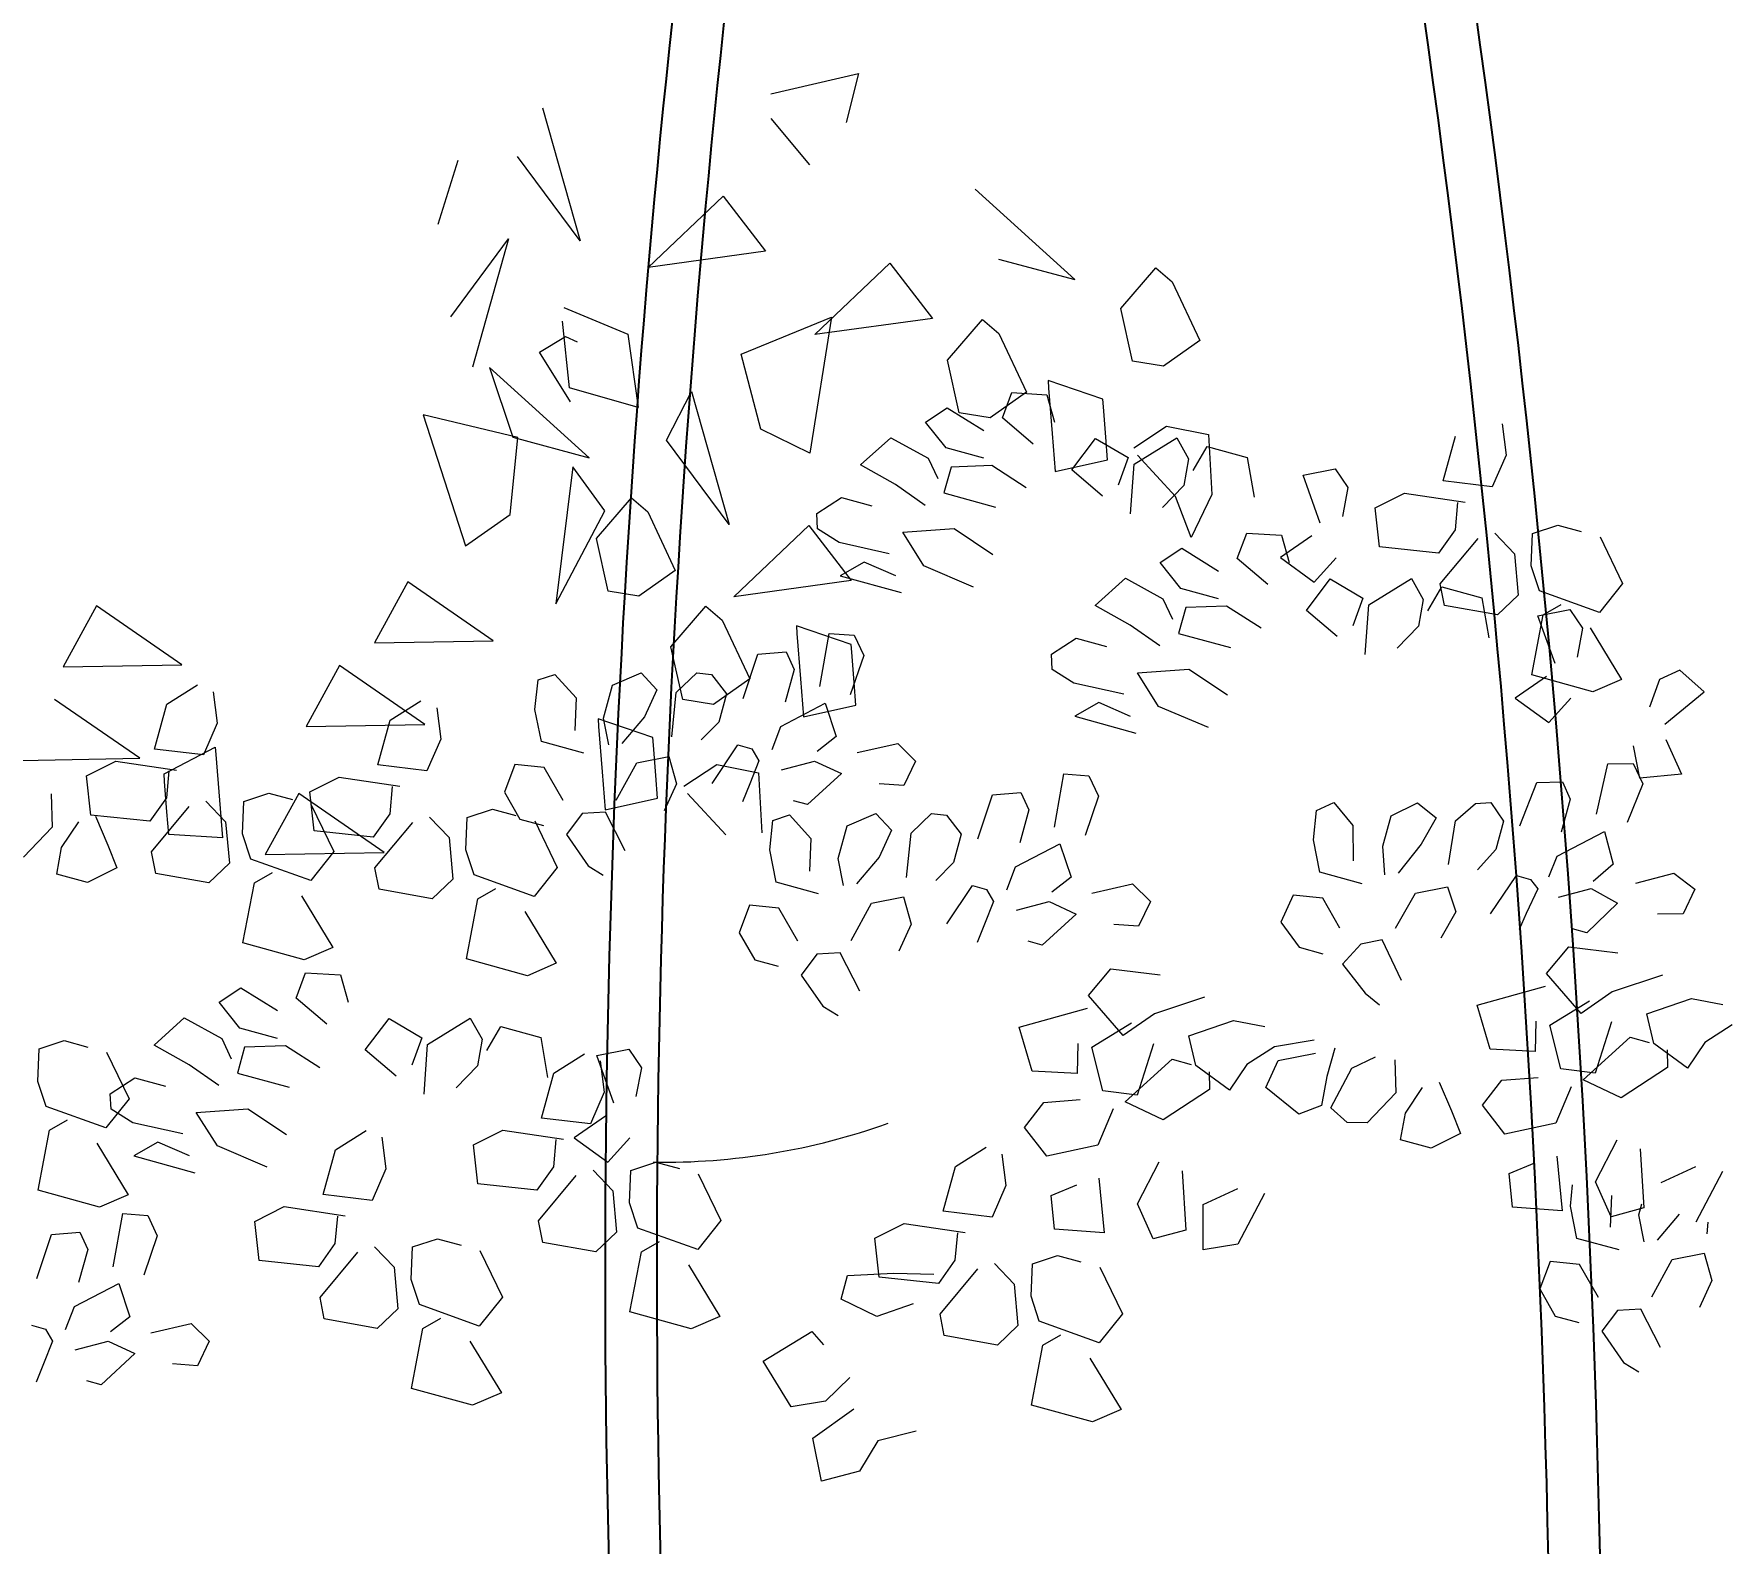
# Model space of a CAD drawing. Header units: metres. Extents: x 10 to 239, y 2 to 253.
# Drawn here: x 40.194 to 41.174, y 173.3 to 174.176 of the extents above; entities that cross this region are included whole.
import ezdxf

# ---------------------------------------------------------------- set-up
doc = ezdxf.new("R2010")
doc.units = ezdxf.units.M
doc.header["$MEASUREMENT"] = 0
doc.layers.get('Defpoints').update_dxf_attribs({"color": 9})
for name, color, linetype in [('-cotas', 252, 'Continuous'), ('1', 7, 'Continuous'), ('1estruct arco', 7, 'Continuous'), ('1gris oscuro', 253, 'Continuous')]:
    doc.layers.add(name, color=color, linetype=linetype)
doc.layers.add('bloques veg', color=7, linetype='Continuous', lineweight=0, true_color=0xbbd5a5)
doc.styles.get("Standard").update_dxf_attribs({"font": 'arial.ttf'})
doc.dimstyles.get("Standard").update_dxf_attribs({"dimtxt": 0.18, "dimasz": 0.18, "dimexe": 0.18, "dimexo": 0.0625, "dimgap": 0.09, "dimtad": 0, "dimtih": 1, "dimtoh": 1, "dimdec": 4, "dimzin": 0, "dimdsep": 46, "dimtxsty": 'Standard', "dimcen": 0.09, "dimadec": 0, "dimazin": 0, "dimtfac": 1, "dimtdec": 4, "dimtofl": 0, "dimtmove": 0, "dimatfit": 3, "dimfxl": 1, "dimtolj": 1, "dimtzin": 0, "dimarcsym": 0})

# ---------------------------------------------------------------- blocks, each defined once
blk = doc.blocks.new('A$C144059AC')
at = {"layer": 'bloques veg'}
for p, q in [((2.67694, 0.3919), (2.69122, 0.32107)), ((2.79643, 0.38991), (2.84285, 0.39698)), ((2.84285, 0.39698), (2.83457, 0.37194)), ((2.81383, 0.35139), (2.79568, 0.37712)), ((2.63067, 0.36782), (2.6176, 0.33535)), ((2.69122, 0.32107), (2.66191, 0.36759)), ((2.72546, 0.3044), (2.7675, 0.33855)), ((2.7675, 0.33855), (2.78737, 0.30813)), ((2.94728, 0.28094), (2.89909, 0.33199)), ((2.62064, 0.28677), (2.65393, 0.32496)), ((2.65393, 0.32496), (2.63003, 0.25963)), ((2.78737, 0.30813), (2.72546, 0.3044)), ((2.80962, 0.26273), (2.85166, 0.29688)), ((2.85166, 0.29688), (2.87152, 0.26646)), ((2.90841, 0.29465), (2.94728, 0.28094)), ((2.67988, 0.28693), (2.71217, 0.27046)), ((2.97018, 0.26397), (2.99005, 0.28383)), ((2.99005, 0.28383), (2.998, 0.27589)), ((2.67878, 0.27984), (2.67878, 0.27984)), ((2.67966, 0.24485), (2.67878, 0.27984)), ((2.998, 0.27589), (3.00992, 0.24411)), ((2.66543, 0.26465), (2.67972, 0.27176)), ((2.67972, 0.27176), (2.68556, 0.26854)), ((2.71217, 0.27046), (2.71466, 0.2319)), ((2.77051, 0.25551), (2.819, 0.27119)), ((2.819, 0.27119), (2.8022, 0.20116)), ((2.87152, 0.26646), (2.80962, 0.26273)), ((2.63883, 0.25876), (2.63883, 0.25876)), ((2.63883, 0.25876), (2.63883, 0.25876)), ((2.68702, 0.2077), (2.63883, 0.25876)), ((2.63883, 0.25876), (2.64815, 0.22142)), ((2.67955, 0.2376), (2.66543, 0.26465)), ((2.87779, 0.24404), (2.89766, 0.2639)), ((2.89766, 0.2639), (2.90561, 0.25595)), ((2.97415, 0.23617), (2.97018, 0.26397)), ((2.77761, 0.21573), (2.77051, 0.25551)), ((2.90561, 0.25595), (2.91753, 0.22417)), ((2.71466, 0.2319), (2.67966, 0.24485)), ((2.88176, 0.21623), (2.87779, 0.24404)), ((3.00992, 0.24411), (2.99005, 0.23219)), ((2.65081, 0.2211), (2.60232, 0.23678)), ((2.60232, 0.23678), (2.61912, 0.16675)), ((2.72811, 0.21381), (2.74314, 0.23811)), ((2.74314, 0.23811), (2.75743, 0.16728)), ((2.99005, 0.23219), (2.97415, 0.23617)), ((2.64371, 0.18132), (2.65081, 0.2211)), ((2.64815, 0.22142), (2.68702, 0.2077)), ((2.91753, 0.22417), (2.89766, 0.21226)), ((2.95711, 0.2175), (2.92929, 0.22942)), ((2.92929, 0.22942), (2.92929, 0.22545)), ((2.92929, 0.22545), (2.92929, 0.20162)), ((2.75743, 0.16728), (2.72811, 0.21381)), ((2.8022, 0.20116), (2.77761, 0.21573)), ((2.89766, 0.21226), (2.88176, 0.21623)), ((2.95711, 0.21353), (2.95711, 0.2175)), ((2.95711, 0.19764), (2.95711, 0.21353)), ((2.67817, 0.2037), (2.66389, 0.13287)), ((2.6932, 0.1794), (2.67817, 0.2037)), ((2.92929, 0.20162), (2.92929, 0.18175)), ((2.95711, 0.18573), (2.95711, 0.19764)), ((2.97128, 0.19082), (2.98923, 0.2008)), ((2.98923, 0.2008), (3.01073, 0.19488)), ((3.01073, 0.19488), (3.00999, 0.16347)), ((2.92929, 0.18175), (2.95711, 0.18573)), ((2.99109, 0.16382), (2.97286, 0.18687)), ((2.97286, 0.18687), (2.97286, 0.18687)), ((2.61912, 0.16675), (2.64371, 0.18132)), ((2.66389, 0.13287), (2.6932, 0.1794)), ((2.68759, 0.16527), (2.70746, 0.18513)), ((2.70746, 0.18513), (2.71541, 0.17719)), ((2.71541, 0.17719), (2.72734, 0.14541)), ((2.69157, 0.13746), (2.68759, 0.16527)), ((2.75678, 0.12936), (2.79882, 0.16351)), ((2.79882, 0.16351), (2.81869, 0.13309)), ((2.9976, 0.14193), (2.99109, 0.16382)), ((3.00999, 0.16347), (2.9976, 0.14193)), ((2.42454, 0.15035), (2.40467, 0.11993)), ((2.46658, 0.1162), (2.42454, 0.15035)), ((2.58761, 0.15035), (2.56774, 0.11993)), ((2.62965, 0.1162), (2.58761, 0.15035)), ((2.72734, 0.14541), (2.70746, 0.13349)), ((2.70746, 0.13349), (2.69157, 0.13746)), ((2.81869, 0.13309), (2.75678, 0.12936)), ((2.72211, 0.10585), (2.74198, 0.12572)), ((2.74198, 0.12572), (2.74993, 0.11777)), ((2.40467, 0.11993), (2.46658, 0.1162)), ((2.56774, 0.11993), (2.62965, 0.1162)), ((2.74993, 0.11777), (2.76185, 0.08599)), ((2.54867, 0.10943), (2.5288, 0.07902)), ((2.59071, 0.07529), (2.54867, 0.10943)), ((2.81608, 0.09982), (2.78827, 0.11174)), ((2.78827, 0.11174), (2.78827, 0.10777)), ((2.78827, 0.10777), (2.78827, 0.08393)), ((2.44091, 0.06919), (2.39887, 0.10334)), ((2.72608, 0.07805), (2.72211, 0.10585)), ((2.81608, 0.09585), (2.81608, 0.09982)), ((2.81608, 0.07996), (2.81608, 0.09585)), ((2.76185, 0.08599), (2.74198, 0.07408)), ((2.78827, 0.08393), (2.78827, 0.06407)), ((2.81608, 0.06805), (2.81608, 0.07996)), ((2.37901, 0.07292), (2.44091, 0.06919)), ((2.45286, 0.06014), (2.48068, 0.07205)), ((2.48068, 0.07205), (2.48068, 0.06808)), ((2.5288, 0.07902), (2.59071, 0.07529)), ((2.70904, 0.05939), (2.68122, 0.0713)), ((2.68122, 0.0713), (2.68122, 0.06733)), ((2.74198, 0.07408), (2.72608, 0.07805)), ((2.48068, 0.06808), (2.48068, 0.04425)), ((2.68122, 0.06733), (2.68122, 0.0435)), ((2.78827, 0.06407), (2.81608, 0.06805)), ((2.45286, 0.05616), (2.45286, 0.06014)), ((2.45286, 0.04028), (2.45286, 0.05616)), ((2.70904, 0.05542), (2.70904, 0.05939)), ((2.70904, 0.03953), (2.70904, 0.05542)), ((2.48068, 0.04425), (2.48068, 0.02439)), ((2.52225, 0.04439), (2.50239, 0.01397)), ((2.5643, 0.01024), (2.52225, 0.04439)), ((2.45286, 0.02836), (2.45286, 0.04028)), ((2.68122, 0.0435), (2.68122, 0.02364)), ((2.70904, 0.02761), (2.70904, 0.03953)), ((2.72321, 0.0327), (2.74116, 0.04268)), ((2.74116, 0.04268), (2.76266, 0.03676)), ((2.76266, 0.03676), (2.76192, 0.00535)), ((2.48068, 0.02439), (2.45286, 0.02836)), ((2.68122, 0.02364), (2.70904, 0.02761)), ((2.72479, 0.02875), (2.72479, 0.02875)), ((2.74302, 0.0057), (2.72479, 0.02875)), ((2.50239, 0.01397), (2.5643, 0.01024))]:
    blk.add_line(p, q, dxfattribs=at)
blk = doc.blocks.new('*D90')
at = {"layer": '-cotas', "color": 0, "lineweight": -2, "transparency": 16777216}
for p, q in [((35.59966, 175.53321), (35.59966, 162.18569)), ((89.36416, 175.53321), (89.36416, 162.18569)), ((35.77966, 162.36569), (58.21017, 162.36569)), ((89.18416, 162.36569), (59.87093, 162.36569))]:
    blk.add_line(p, q, dxfattribs=at)
at = {"layer": '-cotas', "color": 0, "transparency": 16777216}
for points in [[(35.77966, 162.39569), (35.77966, 162.33569), (35.59966, 162.36569)], [(89.18416, 162.39569), (89.18416, 162.33569), (89.36416, 162.36569)]]:
    blk.add_solid(points, dxfattribs=at)
at = {"layer": 'Defpoints', "color": 0, "transparency": 16777216}
for p in [(35.59966, 175.59571), (89.36416, 175.59571), (89.36416, 162.36569)]:
    blk.add_point(p, dxfattribs=at)
at = {"layer": '-cotas', "color": 0, "transparency": 16777216, "insert": (59.04055, 162.36569), "char_height": 0.3, "attachment_point": 5}
blk.add_mtext('\\A1;53.7645', dxfattribs=at)
blk = doc.blocks.new('A$C0C3707A3')
at = {"layer": 'bloques veg'}
for p, q in [((0.64166, 0.49008), (0.64594, 0.50173)), ((0.64594, 0.50173), (0.66201, 0.50091)), ((0.66201, 0.50091), (0.66562, 0.48831)), ((0.60619, 0.48795), (0.61611, 0.4946)), ((0.61611, 0.4946), (0.63311, 0.48423)), ((0.65591, 0.47812), (0.64166, 0.49008)), ((0.6158, 0.47607), (0.60619, 0.48795)), ((0.84481, 0.4624), (0.85034, 0.48302)), ((0.8717, 0.48893), (0.87364, 0.47445)), ((0.57641, 0.46801), (0.59025, 0.48058)), ((0.59025, 0.48058), (0.60754, 0.4713)), ((0.63317, 0.47141), (0.6158, 0.47607)), ((0.6737, 0.46637), (0.68457, 0.48091)), ((0.68457, 0.48091), (0.69969, 0.4722)), ((0.70237, 0.46916), (0.72193, 0.48137)), ((0.72193, 0.48137), (0.72749, 0.47173)), ((0.72958, 0.46652), (0.73604, 0.47759)), ((0.73604, 0.47759), (0.75449, 0.47264)), ((0.59262, 0.45901), (0.57641, 0.46801)), ((0.60754, 0.4713), (0.61202, 0.46196)), ((0.61811, 0.4673), (0.61491, 0.45537)), ((0.63693, 0.46808), (0.61811, 0.4673)), ((0.65284, 0.458), (0.63693, 0.46808)), ((0.69969, 0.4722), (0.69512, 0.45947)), ((0.70089, 0.44629), (0.70237, 0.46916)), ((0.72749, 0.47173), (0.72537, 0.4595)), ((0.75449, 0.47264), (0.75772, 0.45433)), ((0.78025, 0.46458), (0.79502, 0.4676)), ((0.79502, 0.4676), (0.80087, 0.45905)), ((0.87364, 0.47445), (0.8674, 0.45984)), ((0.60636, 0.44951), (0.59262, 0.45901)), ((0.68794, 0.45441), (0.6737, 0.46637)), ((0.72537, 0.4595), (0.71566, 0.44931)), ((0.78833, 0.44263), (0.78025, 0.46458)), ((0.80087, 0.45905), (0.79847, 0.44574)), ((0.8674, 0.45984), (0.84481, 0.4624)), ((0.55641, 0.44545), (0.56771, 0.45289)), ((0.56771, 0.45289), (0.58182, 0.44911)), ((0.61491, 0.45537), (0.63879, 0.44897)), ((0.81353, 0.44984), (0.827, 0.4567)), ((0.827, 0.4567), (0.85501, 0.45269)), ((0.85146, 0.45248), (0.85043, 0.43995)), ((0.55683, 0.43835), (0.55641, 0.44545)), ((0.81568, 0.43182), (0.81353, 0.44984)), ((0.56682, 0.43219), (0.55683, 0.43835)), ((0.59607, 0.43715), (0.61981, 0.43893)), ((0.60589, 0.42172), (0.59607, 0.43715)), ((0.61981, 0.43893), (0.6376, 0.42718)), ((0.75016, 0.4261), (0.75445, 0.43775)), ((0.75445, 0.43775), (0.77052, 0.43694)), ((0.78441, 0.4367), (0.77007, 0.42659)), ((0.77052, 0.43694), (0.77412, 0.42434)), ((0.85043, 0.43995), (0.84289, 0.42918)), ((0.84374, 0.41499), (0.861, 0.43596)), ((0.86867, 0.43856), (0.87778, 0.42914)), ((0.88559, 0.42355), (0.88612, 0.43854)), ((0.88612, 0.43854), (0.89763, 0.44243)), ((0.89763, 0.44243), (0.90849, 0.43952)), ((0.91717, 0.4372), (0.92771, 0.41576)), ((0.5899, 0.42716), (0.56682, 0.43219)), ((0.71469, 0.42397), (0.72462, 0.43062)), ((0.72462, 0.43062), (0.74161, 0.42025)), ((0.84289, 0.42918), (0.81568, 0.43182)), ((0.87778, 0.42914), (0.87964, 0.41002)), ((0.57839, 0.42327), (0.56738, 0.41691)), ((0.593, 0.41703), (0.57839, 0.42327)), ((0.6289, 0.41206), (0.60589, 0.42172)), ((0.7243, 0.41209), (0.71469, 0.42397)), ((0.76441, 0.41414), (0.75016, 0.4261)), ((0.77007, 0.42659), (0.78569, 0.41542)), ((0.78569, 0.41542), (0.79569, 0.4267)), ((0.88949, 0.41204), (0.88559, 0.42355)), ((0.56738, 0.41691), (0.5956, 0.40935)), ((0.68492, 0.40403), (0.69876, 0.41661)), ((0.69876, 0.41661), (0.71605, 0.40732)), ((0.7822, 0.4024), (0.79308, 0.41693)), ((0.79308, 0.41693), (0.80819, 0.40823)), ((0.81087, 0.40518), (0.83043, 0.41739)), ((0.83043, 0.41739), (0.83599, 0.40776)), ((0.83808, 0.40255), (0.84454, 0.41361)), ((0.84576, 0.40514), (0.84374, 0.41499)), ((0.84454, 0.41361), (0.86299, 0.40867)), ((0.92771, 0.41576), (0.91713, 0.40231)), ((0.71605, 0.40732), (0.72052, 0.39798)), ((0.74167, 0.40744), (0.7243, 0.41209)), ((0.80819, 0.40823), (0.80362, 0.39549)), ((0.80939, 0.38231), (0.81087, 0.40518)), ((0.83599, 0.40776), (0.83388, 0.39553)), ((0.87022, 0.40091), (0.84576, 0.40514)), ((0.86299, 0.40867), (0.86623, 0.39035)), ((0.87964, 0.41002), (0.87022, 0.40091)), ((0.91713, 0.40231), (0.88949, 0.41204)), ((0.89121, 0.40111), (0.89947, 0.40587)), ((0.70112, 0.39504), (0.68492, 0.40403)), ((0.72661, 0.40333), (0.72341, 0.39139)), ((0.74543, 0.4041), (0.72661, 0.40333)), ((0.76134, 0.39402), (0.74543, 0.4041)), ((0.79645, 0.39043), (0.7822, 0.4024)), ((0.88611, 0.37339), (0.89121, 0.40111)), ((0.88875, 0.4006), (0.90352, 0.40363)), ((0.89683, 0.37866), (0.88875, 0.4006)), ((0.90352, 0.40363), (0.90937, 0.39508)), ((0.55834, 0.36582), (0.56257, 0.39028)), ((0.56257, 0.39028), (0.574, 0.38954)), ((0.574, 0.38954), (0.57848, 0.3802)), ((0.71486, 0.38554), (0.70112, 0.39504)), ((0.72341, 0.39139), (0.74729, 0.38499)), ((0.83388, 0.39553), (0.82416, 0.38533)), ((0.90937, 0.39508), (0.90697, 0.38176)), ((0.91292, 0.39529), (0.92752, 0.3716)), ((0.52969, 0.38047), (0.54279, 0.38162)), ((0.54279, 0.38162), (0.54648, 0.37365)), ((0.66491, 0.38147), (0.67621, 0.38891)), ((0.66534, 0.37438), (0.66491, 0.38147)), ((0.67621, 0.38891), (0.69032, 0.38513)), ((0.52308, 0.36014), (0.52969, 0.38047)), ((0.54648, 0.37365), (0.54241, 0.35845)), ((0.57848, 0.3802), (0.57245, 0.36204)), ((0.67532, 0.36821), (0.66534, 0.37438)), ((0.70457, 0.37317), (0.72831, 0.37495)), ((0.72831, 0.37495), (0.74611, 0.36321)), ((0.91433, 0.36583), (0.88611, 0.37339)), ((0.9543, 0.37606), (0.94496, 0.37158)), ((0.96558, 0.36605), (0.9543, 0.37606)), ((0.42731, 0.35439), (0.42863, 0.368)), ((0.42863, 0.368), (0.4363, 0.3706)), ((0.4363, 0.3706), (0.44621, 0.3598)), ((0.45886, 0.35059), (0.46293, 0.36579)), ((0.46293, 0.36579), (0.47612, 0.37156)), ((0.47612, 0.37156), (0.48334, 0.36381)), ((0.49232, 0.36257), (0.50174, 0.37168)), ((0.50174, 0.37168), (0.50854, 0.37102)), ((0.50854, 0.37102), (0.51548, 0.36218)), ((0.6984, 0.36319), (0.67532, 0.36821)), ((0.71439, 0.35774), (0.70457, 0.37317)), ((0.89292, 0.37273), (0.87857, 0.36261)), ((0.92752, 0.3716), (0.91433, 0.36583)), ((0.94496, 0.37158), (0.94039, 0.35885)), ((0.94761, 0.35109), (0.96558, 0.36605)), ((0.25778, 0.35561), (0.27183, 0.36464)), ((0.27914, 0.36152), (0.28108, 0.34704)), ((0.3607, 0.34897), (0.37476, 0.358)), ((0.44621, 0.3598), (0.44568, 0.34482)), ((0.48334, 0.36381), (0.47768, 0.35137)), ((0.49034, 0.34216), (0.49232, 0.36257)), ((0.51548, 0.36218), (0.51199, 0.34915)), ((0.54058, 0.34731), (0.56094, 0.35814)), ((0.56094, 0.35814), (0.56613, 0.34279)), ((0.68689, 0.35929), (0.67588, 0.35294)), ((0.7015, 0.35305), (0.68689, 0.35929)), ((0.87857, 0.36261), (0.89419, 0.35145)), ((0.89419, 0.35145), (0.9042, 0.36273)), ((0.25225, 0.33499), (0.25778, 0.35561)), ((0.38207, 0.35488), (0.384, 0.3404)), ((0.43033, 0.33962), (0.42731, 0.35439)), ((0.46138, 0.33828), (0.45886, 0.35059)), ((0.47768, 0.35137), (0.46739, 0.339)), ((0.67588, 0.35294), (0.7041, 0.34538)), ((0.7374, 0.34809), (0.71439, 0.35774)), ((0.28108, 0.34704), (0.27483, 0.33243)), ((0.35518, 0.32835), (0.3607, 0.34897)), ((0.51199, 0.34915), (0.50395, 0.34084)), ((0.53659, 0.33675), (0.54058, 0.34731)), ((0.56613, 0.34279), (0.55729, 0.33585)), ((0.94804, 0.344), (0.9554, 0.32806)), ((0.27483, 0.33243), (0.25225, 0.33499)), ((0.384, 0.3404), (0.37776, 0.32579)), ((0.44987, 0.33439), (0.43033, 0.33962)), ((0.50906, 0.32085), (0.52081, 0.33865)), ((0.52081, 0.33865), (0.52732, 0.3369)), ((0.52732, 0.3369), (0.5305, 0.3314)), ((0.57582, 0.33554), (0.59443, 0.33986)), ((0.59443, 0.33986), (0.60274, 0.33182)), ((0.93629, 0.32621), (0.93327, 0.34098)), ((0.22097, 0.32243), (0.23444, 0.32929)), ((0.23444, 0.32929), (0.26245, 0.32527)), ((0.37776, 0.32579), (0.35518, 0.32835)), ((0.41816, 0.32892), (0.41358, 0.31619)), ((0.43176, 0.32761), (0.41816, 0.32892)), ((0.4405, 0.31247), (0.43176, 0.32761)), ((0.46504, 0.31287), (0.47433, 0.33016)), ((0.47433, 0.33016), (0.4891, 0.33318)), ((0.4891, 0.33318), (0.4927, 0.32058)), ((0.5305, 0.3314), (0.52651, 0.32083)), ((0.54107, 0.3274), (0.55613, 0.33151)), ((0.55613, 0.33151), (0.56857, 0.32585)), ((0.60274, 0.33182), (0.59737, 0.32046)), ((0.91643, 0.30953), (0.92146, 0.33261)), ((0.92146, 0.33261), (0.93318, 0.33296)), ((0.93318, 0.33296), (0.93766, 0.32362)), ((0.9554, 0.32806), (0.93629, 0.32621)), ((0.22312, 0.3044), (0.22097, 0.32243)), ((0.2589, 0.32506), (0.25787, 0.31254)), ((0.32389, 0.31579), (0.33736, 0.32265)), ((0.33736, 0.32265), (0.36537, 0.31864)), ((0.4927, 0.32058), (0.48704, 0.30814)), ((0.52651, 0.32083), (0.5231, 0.31244)), ((0.56857, 0.32585), (0.55306, 0.31139)), ((0.59737, 0.32046), (0.58594, 0.3212)), ((0.66684, 0.30184), (0.67107, 0.32631)), ((0.67107, 0.32631), (0.68251, 0.32557)), ((0.68251, 0.32557), (0.68698, 0.31622)), ((0.88117, 0.30385), (0.88887, 0.32389)), ((0.88887, 0.32389), (0.9006, 0.32424)), ((0.9006, 0.32424), (0.90428, 0.31628)), ((0.93766, 0.32362), (0.93054, 0.30575)), ((0.20474, 0.31398), (0.2053, 0.2987)), ((0.25787, 0.31254), (0.25033, 0.30176)), ((0.29356, 0.31112), (0.30507, 0.31502)), ((0.30507, 0.31502), (0.31593, 0.31211)), ((0.32604, 0.29776), (0.32389, 0.31579)), ((0.36183, 0.31842), (0.3608, 0.3059)), ((0.41358, 0.31619), (0.42073, 0.3038)), ((0.55306, 0.31139), (0.54655, 0.31314)), ((0.63158, 0.29617), (0.63819, 0.3165)), ((0.63819, 0.3165), (0.6513, 0.31764)), ((0.6513, 0.31764), (0.65498, 0.30968)), ((0.68698, 0.31622), (0.68095, 0.29806)), ((0.78751, 0.31034), (0.79548, 0.31402)), ((0.79548, 0.31402), (0.8043, 0.30351)), ((0.82182, 0.30812), (0.83392, 0.31419)), ((0.83392, 0.31419), (0.84252, 0.30723)), ((0.8515, 0.30599), (0.86063, 0.31401)), ((0.86063, 0.31401), (0.86772, 0.31444)), ((0.86772, 0.31444), (0.87358, 0.30589)), ((0.90428, 0.31628), (0.90021, 0.30108)), ((0.25033, 0.30176), (0.22312, 0.3044)), ((0.22529, 0.30382), (0.23106, 0.29064)), ((0.25118, 0.28757), (0.26844, 0.30855)), ((0.27611, 0.31114), (0.28522, 0.30172)), ((0.29303, 0.29614), (0.29356, 0.31112)), ((0.32461, 0.30978), (0.33515, 0.28834)), ((0.3608, 0.3059), (0.35326, 0.29513)), ((0.37904, 0.3045), (0.38815, 0.29508)), ((0.39596, 0.2895), (0.39648, 0.30448)), ((0.39648, 0.30448), (0.408, 0.30838)), ((0.408, 0.30838), (0.41885, 0.30547)), ((0.42073, 0.3038), (0.43159, 0.3009)), ((0.4494, 0.30659), (0.44215, 0.2969)), ((0.46004, 0.30723), (0.4494, 0.30659)), ((0.46929, 0.28963), (0.46004, 0.30723)), ((0.53581, 0.29042), (0.53713, 0.30403)), ((0.53713, 0.30403), (0.5448, 0.30662)), ((0.5448, 0.30662), (0.55471, 0.29583)), ((0.57144, 0.30181), (0.58462, 0.30759)), ((0.58462, 0.30759), (0.59185, 0.29983)), ((0.60082, 0.29859), (0.61024, 0.3077)), ((0.61024, 0.3077), (0.61705, 0.30704)), ((0.61705, 0.30704), (0.62398, 0.2982)), ((0.65498, 0.30968), (0.65091, 0.29448)), ((0.7862, 0.29673), (0.78751, 0.31034)), ((0.8043, 0.30351), (0.80457, 0.28715)), ((0.81804, 0.29401), (0.82182, 0.30812)), ((0.84252, 0.30723), (0.83578, 0.29508)), ((0.84843, 0.28587), (0.8515, 0.30599)), ((0.87358, 0.30589), (0.87009, 0.29286)), ((0.2053, 0.2987), (0.19226, 0.28475)), ((0.20978, 0.28936), (0.21761, 0.30122)), ((0.28522, 0.30172), (0.28708, 0.28261)), ((0.29693, 0.28462), (0.29303, 0.29614)), ((0.35326, 0.29513), (0.32604, 0.29776)), ((0.35411, 0.28094), (0.37136, 0.30191)), ((0.42753, 0.30314), (0.43808, 0.2817)), ((0.44215, 0.2969), (0.45227, 0.28256)), ((0.55471, 0.29583), (0.55418, 0.28084)), ((0.56736, 0.28662), (0.57144, 0.30181)), ((0.59185, 0.29983), (0.58619, 0.28739)), ((0.59884, 0.27818), (0.60082, 0.29859)), ((0.62398, 0.2982), (0.62049, 0.28518)), ((0.78922, 0.28196), (0.7862, 0.29673)), ((0.89839, 0.28993), (0.92012, 0.30156)), ((0.92012, 0.30156), (0.92422, 0.2865)), ((0.20767, 0.27713), (0.20978, 0.28936)), ((0.23106, 0.29064), (0.23525, 0.28021)), ((0.33515, 0.28834), (0.32457, 0.27489)), ((0.38815, 0.29508), (0.39001, 0.27597)), ((0.39985, 0.27799), (0.39596, 0.2895)), ((0.53883, 0.27565), (0.53581, 0.29042)), ((0.64908, 0.28333), (0.66944, 0.29417)), ((0.66944, 0.29417), (0.67463, 0.27882)), ((0.81918, 0.28091), (0.81804, 0.29401)), ((0.83578, 0.29508), (0.82519, 0.28163)), ((0.87009, 0.29286), (0.86175, 0.28346)), ((0.89468, 0.28046), (0.89839, 0.28993)), ((0.23525, 0.28021), (0.22178, 0.27335)), ((0.2532, 0.27773), (0.25118, 0.28757)), ((0.28708, 0.28261), (0.27766, 0.2735)), ((0.32457, 0.27489), (0.29693, 0.28462)), ((0.35612, 0.27109), (0.35411, 0.28094)), ((0.43808, 0.2817), (0.42749, 0.26825)), ((0.45227, 0.28256), (0.45928, 0.27835)), ((0.56988, 0.27431), (0.56736, 0.28662)), ((0.58619, 0.28739), (0.57589, 0.27503)), ((0.62049, 0.28518), (0.61245, 0.27686)), ((0.64509, 0.27277), (0.64908, 0.28333)), ((0.80876, 0.27672), (0.78922, 0.28196)), ((0.86795, 0.26319), (0.8797, 0.28098)), ((0.8797, 0.28098), (0.88621, 0.27924)), ((0.92422, 0.2865), (0.91509, 0.27848)), ((0.93471, 0.27787), (0.95223, 0.28249)), ((0.95223, 0.28249), (0.96192, 0.27524)), ((0.22178, 0.27335), (0.20767, 0.27713)), ((0.27766, 0.2735), (0.2532, 0.27773)), ((0.29355, 0.24597), (0.29865, 0.27369)), ((0.29865, 0.27369), (0.30691, 0.27846)), ((0.39001, 0.27597), (0.38058, 0.26686)), ((0.42749, 0.26825), (0.39985, 0.27799)), ((0.55837, 0.27041), (0.53883, 0.27565)), ((0.61757, 0.25688), (0.62931, 0.27467)), ((0.62931, 0.27467), (0.63583, 0.27293)), ((0.63583, 0.27293), (0.639, 0.26742)), ((0.67463, 0.27882), (0.66579, 0.27188)), ((0.68432, 0.27157), (0.70293, 0.27589)), ((0.70293, 0.27589), (0.71125, 0.26784)), ((0.82422, 0.25629), (0.83322, 0.27249)), ((0.83322, 0.27249), (0.84799, 0.27552)), ((0.84799, 0.27552), (0.85188, 0.264)), ((0.88968, 0.27482), (0.88431, 0.26346)), ((0.88621, 0.27924), (0.88968, 0.27482)), ((0.89916, 0.27111), (0.91422, 0.27522)), ((0.91422, 0.27522), (0.92637, 0.26847)), ((0.96192, 0.27524), (0.95655, 0.26388)), ((0.32036, 0.26788), (0.33495, 0.24419)), ((0.38058, 0.26686), (0.35612, 0.27109)), ((0.39648, 0.23934), (0.40158, 0.26705)), ((0.40158, 0.26705), (0.40983, 0.27182)), ((0.52666, 0.26495), (0.52208, 0.25222)), ((0.54026, 0.26363), (0.52666, 0.26495)), ((0.57354, 0.2489), (0.58283, 0.26619)), ((0.58283, 0.26619), (0.5976, 0.26921)), ((0.5976, 0.26921), (0.60121, 0.25661)), ((0.639, 0.26742), (0.63501, 0.25686)), ((0.64957, 0.26343), (0.66463, 0.26754)), ((0.66463, 0.26754), (0.67707, 0.26187)), ((0.71125, 0.26784), (0.70588, 0.25648)), ((0.77704, 0.27126), (0.77138, 0.25882)), ((0.79065, 0.26994), (0.77704, 0.27126)), ((0.7986, 0.25618), (0.79065, 0.26994)), ((0.92637, 0.26847), (0.91224, 0.25481)), ((0.42329, 0.26124), (0.43788, 0.23755)), ((0.54901, 0.24849), (0.54026, 0.26363)), ((0.63501, 0.25686), (0.6316, 0.24847)), ((0.67707, 0.26187), (0.66156, 0.24742)), ((0.70588, 0.25648), (0.69444, 0.25722)), ((0.77138, 0.25882), (0.77991, 0.24722)), ((0.85188, 0.264), (0.84514, 0.25185)), ((0.88431, 0.26346), (0.88119, 0.25615)), ((0.95655, 0.26388), (0.94483, 0.26353)), ((0.52208, 0.25222), (0.52923, 0.23983)), ((0.60121, 0.25661), (0.59554, 0.24417)), ((0.66156, 0.24742), (0.65505, 0.24916)), ((0.80829, 0.24893), (0.79995, 0.23953)), ((0.81813, 0.25094), (0.80829, 0.24893)), ((0.82709, 0.23226), (0.81813, 0.25094)), ((0.91224, 0.25481), (0.90573, 0.25656)), ((0.32177, 0.23841), (0.29355, 0.24597)), ((0.33495, 0.24419), (0.32177, 0.23841)), ((0.5579, 0.24262), (0.55065, 0.23293)), ((0.56854, 0.24326), (0.5579, 0.24262)), ((0.57779, 0.22566), (0.56854, 0.24326)), ((0.77991, 0.24722), (0.79076, 0.24431)), ((0.89383, 0.23588), (0.90413, 0.24825)), ((0.90413, 0.24825), (0.92671, 0.24569)), ((0.4247, 0.23177), (0.39648, 0.23934)), ((0.43788, 0.23755), (0.4247, 0.23177)), ((0.52923, 0.23983), (0.54009, 0.23692)), ((0.68303, 0.22432), (0.69332, 0.23669)), ((0.69332, 0.23669), (0.71591, 0.23413)), ((0.79995, 0.23953), (0.81036, 0.22627)), ((0.90988, 0.21762), (0.89383, 0.23588)), ((0.94725, 0.23553), (0.92423, 0.22774)), ((0.3182, 0.22075), (0.32249, 0.2324)), ((0.32249, 0.2324), (0.33856, 0.23159)), ((0.33856, 0.23159), (0.34216, 0.21899)), ((0.55065, 0.23293), (0.56077, 0.21858)), ((0.81036, 0.22627), (0.81709, 0.22098)), ((0.86197, 0.22115), (0.89347, 0.23016)), ((0.92423, 0.22774), (0.90988, 0.21762)), ((0.28273, 0.21863), (0.29266, 0.22527)), ((0.29235, 0.20674), (0.28273, 0.21863)), ((0.29266, 0.22527), (0.30966, 0.2149)), ((0.33245, 0.20879), (0.3182, 0.22075)), ((0.56077, 0.21858), (0.56779, 0.21438)), ((0.65116, 0.20959), (0.68266, 0.2186)), ((0.69908, 0.20606), (0.68303, 0.22432)), ((0.73645, 0.22397), (0.71342, 0.21618)), ((0.86817, 0.20088), (0.86197, 0.22115)), ((0.89562, 0.21214), (0.9138, 0.22355)), ((0.94014, 0.21766), (0.96071, 0.22494)), ((0.96071, 0.22494), (0.97511, 0.22225)), ((0.25296, 0.19868), (0.2668, 0.21126)), ((0.2668, 0.21126), (0.28409, 0.20197)), ((0.35024, 0.19705), (0.36112, 0.21158)), ((0.36112, 0.21158), (0.37624, 0.20288)), ((0.37891, 0.19983), (0.39847, 0.21204)), ((0.39847, 0.21204), (0.40403, 0.20241)), ((0.68481, 0.20058), (0.70299, 0.21199)), ((0.71342, 0.21618), (0.69908, 0.20606)), ((0.72934, 0.2061), (0.7499, 0.21338)), ((0.7499, 0.21338), (0.7643, 0.21069)), ((0.8891, 0.21388), (0.88887, 0.19998)), ((0.90073, 0.19215), (0.89562, 0.21214)), ((0.92399, 0.21384), (0.91651, 0.19025)), ((0.94345, 0.20397), (0.94014, 0.21766)), ((0.97958, 0.2129), (0.96691, 0.20467)), ((0.30971, 0.20209), (0.29235, 0.20674)), ((0.37624, 0.20288), (0.37166, 0.19014)), ((0.40403, 0.20241), (0.40192, 0.19018)), ((0.40613, 0.1972), (0.41258, 0.20826)), ((0.41258, 0.20826), (0.43103, 0.20332)), ((0.43103, 0.20332), (0.43427, 0.185)), ((0.65736, 0.18932), (0.65116, 0.20959)), ((0.6783, 0.20232), (0.67807, 0.18842)), ((0.71319, 0.20228), (0.7057, 0.17869)), ((0.73265, 0.19241), (0.72934, 0.2061)), ((0.7871, 0.20458), (0.76878, 0.20134)), ((0.911, 0.18707), (0.9326, 0.20688)), ((0.9326, 0.20688), (0.94128, 0.20455)), ((0.95907, 0.1928), (0.94345, 0.20397)), ((0.96691, 0.20467), (0.95907, 0.1928)), ((0.19952, 0.18159), (0.20004, 0.19657)), ((0.20004, 0.19657), (0.21156, 0.20047)), ((0.21156, 0.20047), (0.22241, 0.19756)), ((0.23109, 0.19523), (0.24164, 0.1738)), ((0.26916, 0.18969), (0.25296, 0.19868)), ((0.28409, 0.20197), (0.28857, 0.19263)), ((0.29465, 0.19798), (0.29145, 0.18604)), ((0.31347, 0.19875), (0.29465, 0.19798)), ((0.32939, 0.18867), (0.31347, 0.19875)), ((0.36449, 0.18508), (0.35024, 0.19705)), ((0.37744, 0.17696), (0.37891, 0.19983)), ((0.43712, 0.18691), (0.45118, 0.19594)), ((0.45679, 0.19525), (0.47156, 0.19828)), ((0.46488, 0.17331), (0.45679, 0.19525)), ((0.47156, 0.19828), (0.47742, 0.18973)), ((0.68993, 0.18059), (0.68481, 0.20058)), ((0.7002, 0.17551), (0.72179, 0.19532)), ((0.72179, 0.19532), (0.73048, 0.19299)), ((0.76878, 0.20134), (0.7561, 0.19311)), ((0.76492, 0.1826), (0.77058, 0.19504)), ((0.77058, 0.19504), (0.78781, 0.19857)), ((0.79658, 0.20088), (0.79309, 0.18785)), ((0.8046, 0.19175), (0.81532, 0.19702)), ((0.82429, 0.19578), (0.82485, 0.1805)), ((0.88887, 0.19998), (0.86817, 0.20088)), ((0.94967, 0.20114), (0.94981, 0.19296)), ((0.2829, 0.18019), (0.26916, 0.18969)), ((0.40192, 0.19018), (0.39221, 0.17998)), ((0.4316, 0.16628), (0.43712, 0.18691)), ((0.45848, 0.19282), (0.46042, 0.17834)), ((0.47742, 0.18973), (0.47501, 0.17641)), ((0.67807, 0.18842), (0.65736, 0.18932)), ((0.74827, 0.18125), (0.73265, 0.19241)), ((0.73887, 0.18958), (0.73901, 0.1814)), ((0.7561, 0.19311), (0.74827, 0.18125)), ((0.79309, 0.18785), (0.79068, 0.17453)), ((0.79502, 0.17337), (0.8046, 0.19175)), ((0.87365, 0.18661), (0.8903, 0.18797)), ((0.91651, 0.19025), (0.90073, 0.19215)), ((0.92858, 0.17887), (0.911, 0.18707)), ((0.94981, 0.19296), (0.92858, 0.17887)), ((0.20341, 0.17008), (0.19952, 0.18159)), ((0.23295, 0.17612), (0.24425, 0.18356)), ((0.24425, 0.18356), (0.25836, 0.17978)), ((0.29145, 0.18604), (0.31533, 0.17964)), ((0.7057, 0.17869), (0.68993, 0.18059)), ((0.73901, 0.1814), (0.71778, 0.16731)), ((0.78025, 0.17035), (0.76492, 0.1826)), ((0.82485, 0.1805), (0.81181, 0.16655)), ((0.82933, 0.17116), (0.83716, 0.18302)), ((0.84484, 0.18562), (0.85061, 0.17244)), ((0.86473, 0.17504), (0.87365, 0.18661)), ((0.9055, 0.18389), (0.89867, 0.16711)), ((0.24164, 0.1738), (0.23105, 0.16034)), ((0.23338, 0.16903), (0.23295, 0.17612)), ((0.46042, 0.17834), (0.45418, 0.16372)), ((0.65393, 0.16348), (0.66285, 0.17505)), ((0.66285, 0.17505), (0.6795, 0.17641)), ((0.69469, 0.17233), (0.68787, 0.15555)), ((0.71778, 0.16731), (0.7002, 0.17551)), ((0.79068, 0.17453), (0.78025, 0.17035)), ((0.80254, 0.1667), (0.79502, 0.17337)), ((0.82722, 0.15893), (0.82933, 0.17116)), ((0.85061, 0.17244), (0.8548, 0.16201)), ((0.87514, 0.16178), (0.86473, 0.17504)), ((0.23105, 0.16034), (0.20341, 0.17008)), ((0.20514, 0.15914), (0.21339, 0.16391)), ((0.24336, 0.16286), (0.23338, 0.16903)), ((0.27261, 0.16782), (0.29636, 0.1696)), ((0.28244, 0.15239), (0.27261, 0.16782)), ((0.29636, 0.1696), (0.31415, 0.15786)), ((0.45418, 0.16372), (0.4316, 0.16628)), ((0.46096, 0.16738), (0.44661, 0.15726)), ((0.66434, 0.15022), (0.65393, 0.16348)), ((0.81181, 0.16655), (0.80254, 0.1667)), ((0.89867, 0.16711), (0.87514, 0.16178)), ((0.20004, 0.13143), (0.20514, 0.15914)), ((0.26645, 0.15784), (0.24336, 0.16286)), ((0.33675, 0.15098), (0.35081, 0.16001)), ((0.35811, 0.15689), (0.36005, 0.14241)), ((0.40031, 0.15372), (0.41378, 0.16059)), ((0.41378, 0.16059), (0.44179, 0.15657)), ((0.43825, 0.15636), (0.43722, 0.14384)), ((0.44661, 0.15726), (0.46224, 0.1461)), ((0.46224, 0.1461), (0.47224, 0.15738)), ((0.84133, 0.15515), (0.82722, 0.15893)), ((0.8548, 0.16201), (0.84133, 0.15515)), ((0.91703, 0.14009), (0.9269, 0.15955)), ((0.22685, 0.15333), (0.24144, 0.12964)), ((0.25493, 0.15395), (0.24392, 0.14759)), ((0.26955, 0.1477), (0.25493, 0.15395)), ((0.30544, 0.14274), (0.28244, 0.15239)), ((0.33123, 0.13035), (0.33675, 0.15098)), ((0.40246, 0.1357), (0.40031, 0.15372)), ((0.62228, 0.1452), (0.63633, 0.15423)), ((0.64364, 0.15111), (0.64557, 0.13663)), ((0.68787, 0.15555), (0.66434, 0.15022)), ((0.70622, 0.12853), (0.71609, 0.14799)), ((0.87729, 0.14375), (0.8891, 0.14873)), ((0.89923, 0.15183), (0.90181, 0.12671)), ((0.93746, 0.15555), (0.93945, 0.12826)), ((0.24392, 0.14759), (0.27214, 0.14003)), ((0.36005, 0.14241), (0.35381, 0.12779)), ((0.43722, 0.14384), (0.42968, 0.13306)), ((0.45546, 0.14244), (0.46457, 0.13302)), ((0.47238, 0.12743), (0.4729, 0.14242)), ((0.4729, 0.14242), (0.48442, 0.14631)), ((0.48442, 0.14631), (0.49527, 0.1434)), ((0.50395, 0.14108), (0.5145, 0.11964)), ((0.61675, 0.12458), (0.62228, 0.1452)), ((0.68843, 0.14027), (0.69101, 0.11515)), ((0.72666, 0.14399), (0.72865, 0.1167)), ((0.87894, 0.12819), (0.87729, 0.14375)), ((0.92439, 0.12415), (0.91703, 0.14009)), ((0.94729, 0.14012), (0.96322, 0.14749)), ((0.97545, 0.14537), (0.96333, 0.12186)), ((0.42968, 0.13306), (0.40246, 0.1357)), ((0.43053, 0.11887), (0.44778, 0.13984)), ((0.46457, 0.13302), (0.46642, 0.11391)), ((0.64557, 0.13663), (0.63933, 0.12202)), ((0.66649, 0.13219), (0.67829, 0.13717)), ((0.73648, 0.12856), (0.75242, 0.13593)), ((0.76465, 0.13381), (0.75253, 0.1103)), ((0.90557, 0.12884), (0.90652, 0.13867)), ((0.92445, 0.13386), (0.92394, 0.11926)), ((0.22826, 0.12386), (0.20004, 0.13143)), ((0.24144, 0.12964), (0.22826, 0.12386)), ((0.29994, 0.1178), (0.31341, 0.12466)), ((0.31341, 0.12466), (0.34142, 0.12064)), ((0.35381, 0.12779), (0.33123, 0.13035)), ((0.47627, 0.11592), (0.47238, 0.12743)), ((0.63933, 0.12202), (0.61675, 0.12458)), ((0.66813, 0.11663), (0.66649, 0.13219)), ((0.71359, 0.11259), (0.70622, 0.12853)), ((0.73667, 0.10757), (0.73648, 0.12856)), ((0.90181, 0.12671), (0.87894, 0.12819)), ((0.90859, 0.11407), (0.90557, 0.12884)), ((0.93945, 0.12826), (0.92439, 0.12415)), ((0.93712, 0.12504), (0.93848, 0.1301)), ((0.93964, 0.11273), (0.93712, 0.12504)), ((0.95568, 0.1255), (0.94565, 0.11345)), ((0.23488, 0.09649), (0.23911, 0.12096)), ((0.23911, 0.12096), (0.25055, 0.12022)), ((0.25055, 0.12022), (0.25502, 0.11088)), ((0.30209, 0.09977), (0.29994, 0.1178)), ((0.33787, 0.12043), (0.33685, 0.10791)), ((0.43254, 0.10902), (0.43053, 0.11887)), ((0.5145, 0.11964), (0.50391, 0.10619)), ((0.58546, 0.11202), (0.59894, 0.11888)), ((0.59894, 0.11888), (0.62694, 0.11487)), ((0.72865, 0.1167), (0.71359, 0.11259)), ((0.9686, 0.1166), (0.96911, 0.1219)), ((0.19963, 0.09082), (0.20624, 0.11115)), ((0.20624, 0.11115), (0.21934, 0.11229)), ((0.21934, 0.11229), (0.22302, 0.10433)), ((0.25502, 0.11088), (0.249, 0.09271)), ((0.37253, 0.10649), (0.38405, 0.11038)), ((0.38405, 0.11038), (0.3949, 0.10748)), ((0.457, 0.1048), (0.43254, 0.10902)), ((0.46642, 0.11391), (0.457, 0.1048)), ((0.50391, 0.10619), (0.47627, 0.11592)), ((0.478, 0.10499), (0.48625, 0.10976)), ((0.58761, 0.09399), (0.58546, 0.11202)), ((0.6234, 0.11465), (0.62237, 0.10213)), ((0.69101, 0.11515), (0.66813, 0.11663)), ((0.75253, 0.1103), (0.73667, 0.10757)), ((0.92813, 0.10884), (0.90859, 0.11407)), ((0.22302, 0.10433), (0.21895, 0.08913)), ((0.33685, 0.10791), (0.32931, 0.09713)), ((0.33016, 0.08294), (0.34741, 0.10391)), ((0.35509, 0.10651), (0.3642, 0.09709)), ((0.37201, 0.09151), (0.37253, 0.10649)), ((0.40358, 0.10515), (0.41413, 0.08371)), ((0.4729, 0.07727), (0.478, 0.10499)), ((0.62237, 0.10213), (0.61483, 0.09136)), ((0.65805, 0.10071), (0.66957, 0.10461)), ((0.66957, 0.10461), (0.68042, 0.1017)), ((0.89642, 0.10337), (0.89184, 0.09064)), ((0.91002, 0.10205), (0.89642, 0.10337)), ((0.91876, 0.08691), (0.91002, 0.10205)), ((0.9433, 0.08732), (0.95259, 0.10461)), ((0.95259, 0.10461), (0.96736, 0.10763)), ((0.96736, 0.10763), (0.97096, 0.09503)), ((0.32931, 0.09713), (0.30209, 0.09977)), ((0.3642, 0.09709), (0.36605, 0.07798)), ((0.4997, 0.09917), (0.5143, 0.07548)), ((0.57005, 0.08381), (0.57295, 0.09467)), ((0.57295, 0.09467), (0.59424, 0.09595)), ((0.61483, 0.09136), (0.58761, 0.09399)), ((0.59424, 0.09595), (0.61277, 0.09563)), ((0.61568, 0.07717), (0.63293, 0.09814)), ((0.64061, 0.10074), (0.64972, 0.09131)), ((0.65753, 0.08573), (0.65805, 0.10071)), ((0.68911, 0.09937), (0.69965, 0.07794)), ((0.97096, 0.09503), (0.9653, 0.08259)), ((0.21713, 0.07798), (0.23748, 0.08882)), ((0.23748, 0.08882), (0.24267, 0.07347)), ((0.3759, 0.07999), (0.37201, 0.09151)), ((0.64972, 0.09131), (0.65158, 0.0722)), ((0.66142, 0.07422), (0.65753, 0.08573)), ((0.89184, 0.09064), (0.89899, 0.07825)), ((0.21313, 0.06742), (0.21713, 0.07798)), ((0.33217, 0.0731), (0.33016, 0.08294)), ((0.36605, 0.07798), (0.35663, 0.06887)), ((0.40354, 0.07026), (0.3759, 0.07999)), ((0.41413, 0.08371), (0.40354, 0.07026)), ((0.58654, 0.0759), (0.57005, 0.08381)), ((0.60327, 0.08189), (0.58654, 0.0759)), ((0.69965, 0.07794), (0.68906, 0.06448)), ((0.89899, 0.07825), (0.90985, 0.07534)), ((0.92766, 0.08104), (0.92041, 0.07135)), ((0.9383, 0.08168), (0.92766, 0.08104)), ((0.94755, 0.06408), (0.9383, 0.08168)), ((0.24267, 0.07347), (0.23384, 0.06653)), ((0.25237, 0.06622), (0.27097, 0.07054)), ((0.27097, 0.07054), (0.27929, 0.06249)), ((0.35663, 0.06887), (0.33217, 0.0731)), ((0.37763, 0.06906), (0.38588, 0.07383)), ((0.50112, 0.06971), (0.4729, 0.07727)), ((0.5143, 0.07548), (0.50112, 0.06971)), ((0.61769, 0.06732), (0.61568, 0.07717)), ((0.65158, 0.0722), (0.64216, 0.06309)), ((0.68906, 0.06448), (0.66142, 0.07422)), ((0.92041, 0.07135), (0.93053, 0.057)), ((0.19736, 0.06932), (0.20387, 0.06758)), ((0.20387, 0.06758), (0.20705, 0.06207)), ((0.27929, 0.06249), (0.27392, 0.05113)), ((0.37253, 0.04134), (0.37763, 0.06906)), ((0.39933, 0.06324), (0.41393, 0.03956)), ((0.5344, 0.05497), (0.55671, 0.06877)), ((0.55671, 0.06877), (0.56206, 0.06269)), ((0.64216, 0.06309), (0.61769, 0.06732)), ((0.65805, 0.03557), (0.66315, 0.06328)), ((0.66315, 0.06328), (0.67141, 0.06805)), ((0.20705, 0.06207), (0.20305, 0.05151)), ((0.21761, 0.05808), (0.23267, 0.06219)), ((0.24512, 0.05653), (0.22961, 0.04207)), ((0.23267, 0.06219), (0.24512, 0.05653)), ((0.5474, 0.03404), (0.5344, 0.05497)), ((0.68486, 0.05747), (0.69945, 0.03378)), ((0.93053, 0.057), (0.93754, 0.0528)), ((0.20305, 0.05151), (0.19964, 0.04312)), ((0.27392, 0.05113), (0.26248, 0.05187)), ((0.57435, 0.04776), (0.56326, 0.03677)), ((0.22961, 0.04207), (0.22309, 0.04381)), ((0.40075, 0.03378), (0.37253, 0.04134)), ((0.41393, 0.03956), (0.40075, 0.03378)), ((0.56326, 0.03677), (0.5474, 0.03404)), ((0.55752, 0.01969), (0.57628, 0.03328)), ((0.68627, 0.02801), (0.65805, 0.03557)), ((0.69945, 0.03378), (0.68627, 0.02801)), ((0.56155, 0), (0.55752, 0.01969)), ((0.58749, 0.01865), (0.57907, 0.00461)), ((0.60501, 0.02326), (0.58749, 0.01865)), ((0.57907, 0.00461), (0.56155, 0))]:
    blk.add_line(p, q, dxfattribs=at)
blk.add_arc((0.48548, 0.45454), 0.30827, 269.57036, 290.0425, dxfattribs=at)

msp = doc.modelspace()

# ---------------------------------------------------------------- linework, layer by layer
at = {"layer": '1'}
for radius, start, end in [(7.5067, 354.431539, 16.004464), (7.5367, 354.487057, 15.92072)]:
    msp.add_arc((33.56761, 173.13653), radius, start, end, dxfattribs=at)
at = {"layer": '1estruct arco'}
for radius, start, end in [(21.59873, 28.135936, 149.788644), (21.51609, 28.183951, 149.787683), (20.72709, 28.662092, 149.778129)]:
    msp.add_arc((59.06396, 158.01334), radius, start, end, dxfattribs=at)
at = {"layer": '1gris oscuro'}
for radius, start, end in [(6.76321, 168.609541, 187.714148), (6.73321, 168.617478, 187.721509)]:
    msp.add_arc((47.2884, 173.45906), radius, start, end, dxfattribs=at)

# ---------------------------------------------------------------- block references
at = {"layer": 'bloques veg', "color": 2}
for name, p, xscale, yscale, zscale, rotation in [('A$C144059AC', (37.55824, 173.4699), 1.11064529563647, 1.11064529563647, 1.11064529563647, 4.42339603698428), ('A$C0C3707A3', (39.94296, 173.34094), 1.260409816243446, 1.260409816243446, 1.260409816243446, 359.6145960760396)]:
    msp.add_blockref(name, p, dxfattribs=dict(at, xscale=xscale, yscale=yscale, zscale=zscale, rotation=rotation))

# ---------------------------------------------------------------- dimensions: what is measured, and where the dimension line sits
at = {"layer": '-cotas'}
dim = msp.add_linear_dim(base=(89.36416, 162.36569), p1=(35.59966, 175.59571), p2=(89.36416, 175.59571), angle=0, dimstyle='Standard', override={"dimtxt": 0.3}, dxfattribs=at)
dim.commit()
dim.dimension.update_dxf_attribs({"geometry": '*D90', "text_midpoint": (59.04055, 162.36569), "dimtype": 161})

doc.saveas('drawing.dxf')
